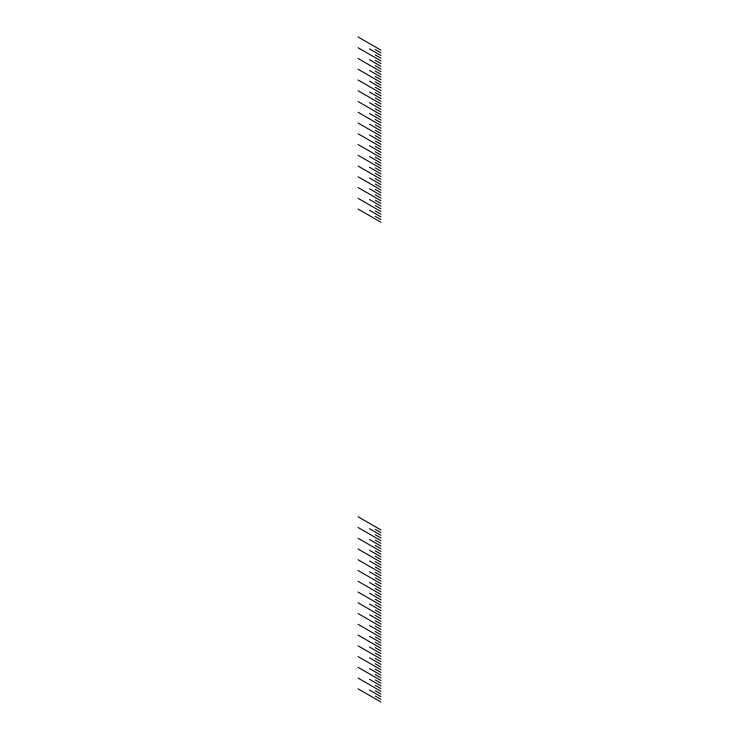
<?xml version="1.0" encoding="UTF-8"?>
<svg xmlns="http://www.w3.org/2000/svg" width="739" height="739" viewBox="0 0 739 739"><rect width="100%" height="100%" fill="white"/><g stroke="black" fill="none" stroke-linecap="round" stroke-linejoin="round"><path stroke-width="1.11" d="M358.046 36.95L380.954 50.178M375.227 49.559L380.954 52.866M369.5 48.94L380.954 55.554M375.227 54.935L380.954 58.242M358.046 47.702L380.954 60.931M375.227 60.312L380.954 63.619M369.5 59.702L380.954 66.316M375.227 65.697L380.954 69.004M358.046 58.464L380.954 71.692M375.227 71.073L380.954 74.38M369.5 70.454L380.954 77.068M375.227 76.45L380.954 79.757M358.046 69.217L380.954 82.445M375.227 81.826L380.954 85.133M369.5 81.207L380.954 87.821M375.227 87.202L380.954 90.509M358.046 79.978L380.954 93.197M375.227 92.587L380.954 95.894M369.5 91.969L380.954 98.583M375.227 97.964L380.954 101.271M358.046 90.731L380.954 103.959M375.227 103.34L380.954 106.647M369.5 102.721L380.954 109.335M375.227 108.716L380.954 112.023M358.046 101.483L380.954 114.711M375.227 114.092L380.954 117.399M369.5 113.473L380.954 120.087M375.227 119.478L380.954 122.785M358.046 112.245L380.954 125.473M375.227 124.854L380.954 128.161M369.5 124.235L380.954 130.849M375.227 130.23L380.954 133.537M358.046 122.997L380.954 136.225M375.227 135.607L380.954 138.914M369.5 134.988L380.954 141.602M375.227 140.983L380.954 144.29M358.046 133.75L380.954 146.978M375.227 146.359L380.954 149.666M369.5 145.749L380.954 152.363M375.227 151.744L380.954 155.051M358.046 144.511L380.954 157.74M375.227 157.121L380.954 160.428M369.5 156.502L380.954 163.116M375.227 162.497L380.954 165.804M358.046 155.264L380.954 168.492M375.227 167.873L380.954 171.18M369.5 167.254L380.954 173.868M375.227 173.249L380.954 176.556M358.046 166.026L380.954 179.254M375.227 178.635L380.954 181.942M369.5 178.016L380.954 184.63M375.227 184.011L380.954 187.318M358.046 176.778L380.954 190.006M375.227 189.387L380.954 192.694M369.5 188.768L380.954 195.382M375.227 194.763L380.954 198.07M358.046 187.53L380.954 200.759M375.227 200.14L380.954 203.447M369.5 199.521L380.954 206.135M375.227 205.525L380.954 208.832M358.046 198.292L380.954 211.52M375.227 210.901L380.954 214.208M369.5 210.282L380.954 216.897M375.227 216.278L380.954 219.585M358.046 209.045L380.954 222.273M358.046 516.727L380.954 529.955M375.227 529.336L380.954 532.643M369.5 528.718L380.954 535.332M375.227 534.713L380.954 538.02M358.046 527.48L380.954 540.708M375.227 540.089L380.954 543.396M369.5 539.479L380.954 546.084M375.227 545.474L380.954 548.781M358.046 538.241L380.954 551.47M375.227 550.851L380.954 554.158M369.5 550.232L380.954 556.846M375.227 556.227L380.954 559.534M358.046 548.994L380.954 562.222M375.227 561.603L380.954 564.91M369.5 560.984L380.954 567.598M375.227 566.979L380.954 570.286M358.046 559.746L380.954 572.974M375.227 572.365L380.954 575.672M369.5 571.746L380.954 578.36M375.227 577.741L380.954 581.048M358.046 570.508L380.954 583.736M375.227 583.117L380.954 586.424M369.5 582.498L380.954 589.112M375.227 588.493L380.954 591.8M358.046 581.26L380.954 594.489M375.227 593.87L380.954 597.177M369.5 593.251L380.954 599.865M375.227 599.246L380.954 602.553M358.046 592.022L380.954 605.25M375.227 604.631L380.954 607.938M369.5 604.012L380.954 610.626M375.227 610.008L380.954 613.315M358.046 602.775L380.954 616.003M375.227 615.384L380.954 618.691M369.5 614.765L380.954 621.379M375.227 620.76L380.954 624.067M358.046 613.527L380.954 626.755M375.227 626.136L380.954 629.443M369.5 625.527L380.954 632.141M375.227 631.522L380.954 634.829M358.046 624.289L380.954 637.517M375.227 636.898L380.954 640.205M369.5 636.279L380.954 642.893M375.227 642.274L380.954 645.581M358.046 635.041L380.954 648.269M375.227 647.65L380.954 650.957M369.5 647.031L380.954 653.645M375.227 653.027L380.954 656.334M358.046 645.803L380.954 659.022M375.227 658.412L380.954 661.719M369.5 657.793L380.954 664.407M375.227 663.788L380.954 667.095M358.046 656.555L380.954 669.783M375.227 669.164L380.954 672.472M369.5 668.546L380.954 675.16M375.227 674.541L380.954 677.848M358.046 667.308L380.954 680.536M375.227 679.917L380.954 683.224M369.5 679.298L380.954 685.912M375.227 685.302L380.954 688.609M358.046 678.069L380.954 691.298M375.227 690.679L380.954 693.986M369.5 690.06L380.954 696.674M375.227 696.055L380.954 699.362M358.046 688.822L380.954 702.05"/></g></svg>
